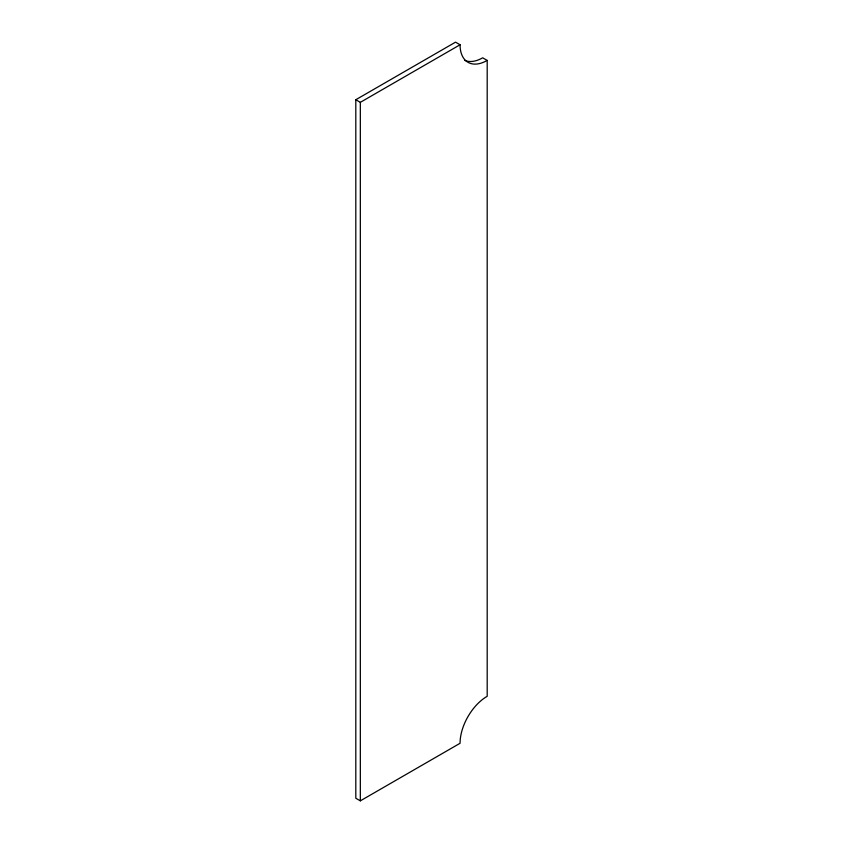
<?xml version="1.0" encoding="UTF-8"?>
<svg xmlns="http://www.w3.org/2000/svg" width="843" height="843" viewBox="0 0 843 843"><rect width="100%" height="100%" fill="white"/><g stroke="black" fill="none" stroke-linecap="round" stroke-linejoin="round"><path stroke-width="1.26" d="M355.809 99.727L455.547 42.15L460.067 44.763A38.367 22.15 -60 0 0 487.191 60.422L487.191 696.286A38.367 22.15 -60 0 0 460.067 743.273L360.33 800.85L355.809 798.237L355.809 99.727L360.33 102.34L460.067 44.763M487.191 60.422L482.67 57.809A38.367 22.15 -60 0 1 464.577 60.275M360.33 102.34L360.33 800.85"/></g></svg>
